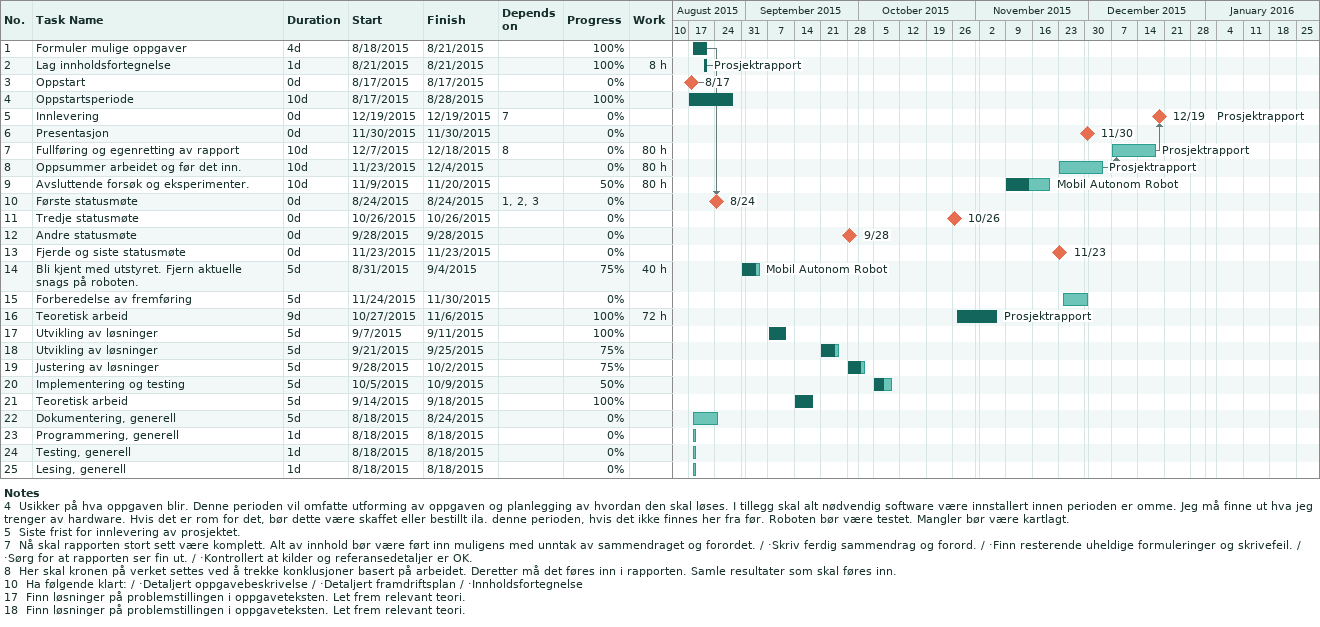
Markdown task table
| ID | Task | Duration | Start | Finish | Predecessors | Resources | % complete | Work (h) |
|---|---|---|---|---|---|---|---|---|
| 1 | Formuler mulige oppgaver | 4d | 2015-08-18 | 2015-08-21 |  |  | 100 |  |
| 2 | Lag innholdsfortegnelse | 1d | 2015-08-21 | 2015-08-21 |  | Prosjektrapport | 100 | 8 |
| 3 | Oppstart | 0d | 2015-08-17 | 2015-08-17 |  |  | 0 |  |
| 4 | Oppstartsperiode | 10d | 2015-08-17 | 2015-08-28 |  |  | 100 |  |
| 5 | Innlevering | 0d | 2015-12-19 | 2015-12-19 | 7 | Prosjektrapport | 0 |  |
| 6 | Presentasjon | 0d | 2015-11-30 | 2015-11-30 |  |  | 0 |  |
| 7 | Fullføring og egenretting av rapport | 10d | 2015-12-07 | 2015-12-18 | 8 | Prosjektrapport | 0 | 80 |
| 8 | Oppsummer arbeidet og før det inn. | 10d | 2015-11-23 | 2015-12-04 |  | Prosjektrapport | 0 | 80 |
| 9 | Avsluttende forsøk og eksperimenter. | 10d | 2015-11-09 | 2015-11-20 |  | Mobil Autonom Robot | 50 | 80 |
| 10 | Første statusmøte | 0d | 2015-08-24 | 2015-08-24 | 1, 2, 3 |  | 0 |  |
| 11 | Tredje statusmøte | 0d | 2015-10-26 | 2015-10-26 |  |  | 0 |  |
| 12 | Andre statusmøte | 0d | 2015-09-28 | 2015-09-28 |  |  | 0 |  |
| 13 | Fjerde og siste statusmøte | 0d | 2015-11-23 | 2015-11-23 |  |  | 0 |  |
| 14 | Bli kjent med utstyret. Fjern aktuelle snags på roboten. | 5d | 2015-08-31 | 2015-09-04 |  | Mobil Autonom Robot | 75 | 40 |
| 15 | Forberedelse av fremføring | 5d | 2015-11-24 | 2015-11-30 |  |  | 0 |  |
| 16 | Teoretisk arbeid | 9d | 2015-10-27 | 2015-11-06 |  | Prosjektrapport | 100 | 72 |
| 17 | Utvikling av løsninger | 5d | 2015-09-07 | 2015-09-11 |  |  | 100 |  |
| 18 | Utvikling av løsninger | 5d | 2015-09-21 | 2015-09-25 |  |  | 75 |  |
| 19 | Justering av løsninger | 5d | 2015-09-28 | 2015-10-02 |  |  | 75 |  |
| 20 | Implementering og testing | 5d | 2015-10-05 | 2015-10-09 |  |  | 50 |  |
| 21 | Teoretisk arbeid | 5d | 2015-09-14 | 2015-09-18 |  |  | 100 |  |
| 22 | Dokumentering, generell | 5d | 2015-08-18 | 2015-08-24 |  |  | 0 |  |
| 23 | Programmering, generell | 1d | 2015-08-18 | 2015-08-18 |  |  | 0 |  |
| 24 | Testing, generell | 1d | 2015-08-18 | 2015-08-18 |  |  | 0 |  |
| 25 | Lesing, generell | 1d | 2015-08-18 | 2015-08-18 |  |  | 0 |  |

Notes
- 4: Usikker på hva oppgaven blir. Denne perioden vil omfatte utforming av oppgaven og planlegging av hvordan den skal løses. I tillegg skal alt nødvendig software være innstallert innen perioden er omme. Jeg må finne ut hva jeg trenger av hardware. Hvis det er rom for det, bør dette være skaffet eller bestillt ila. denne perioden, hvis det ikke finnes her fra før. Roboten bør være testet. Mangler bør være kartlagt.
- 5: Siste frist for innlevering av prosjektet.
- 7: Nå skal rapporten stort sett være komplett. Alt av innhold bør være ført inn muligens med unntak av sammendraget og forordet. / ·Skriv ferdig sammendrag og forord. / ·Finn resterende uheldige formuleringer og skrivefeil. / ·Sørg for at rapporten ser fin ut. / ·Kontrollert at kilder og referansedetaljer er OK.
- 8: Her skal kronen på verket settes ved å trekke konklusjoner basert på arbeidet. Deretter må det føres inn i rapporten. Samle resultater som skal føres inn.
- 10: Ha følgende klart: / ·Detaljert oppgavebeskrivelse / ·Detaljert framdriftsplan / ·Innholdsfortegnelse
- 17: Finn løsninger på problemstillingen i oppgaveteksten. Let frem relevant teori.
- 18: Finn løsninger på problemstillingen i oppgaveteksten. Let frem relevant teori.
